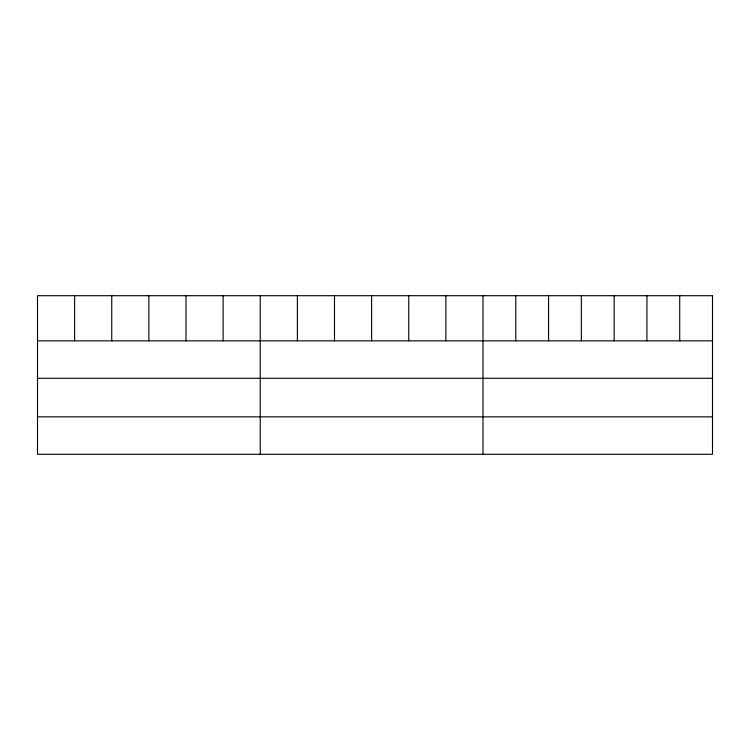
<?xml version="1.0" encoding="UTF-8"?>
<svg xmlns="http://www.w3.org/2000/svg" width="750" height="750" viewBox="0 0 750 750"><rect width="100%" height="100%" fill="white"/><g stroke="black" fill="none" stroke-linecap="round" stroke-linejoin="round"><path stroke-width="1.12" d="M37.5 340.847L712.5 340.847M37.5 378.281L712.5 378.281M37.5 416.859L712.5 416.859M679.716 295.706L679.716 340.847M646.931 295.706L646.931 340.847M614.147 295.706L614.147 340.847M581.353 295.706L581.353 340.847M548.569 295.706L548.569 340.847M515.784 295.706L515.784 340.847M483 295.706L483 454.294M445.875 295.706L445.875 340.847M408.75 295.706L408.75 340.847M371.625 295.706L371.625 340.847M334.5 295.706L334.5 340.847M297.375 295.706L297.375 340.847M260.25 295.706L260.25 454.294M223.125 295.706L223.125 340.847M186 295.706L186 340.847M148.875 295.706L148.875 340.847M111.75 295.706L111.75 340.847M74.625 295.706L74.625 340.847M712.5 295.706L37.5 295.706L37.5 454.294L712.5 454.294L712.5 295.706"/></g></svg>
